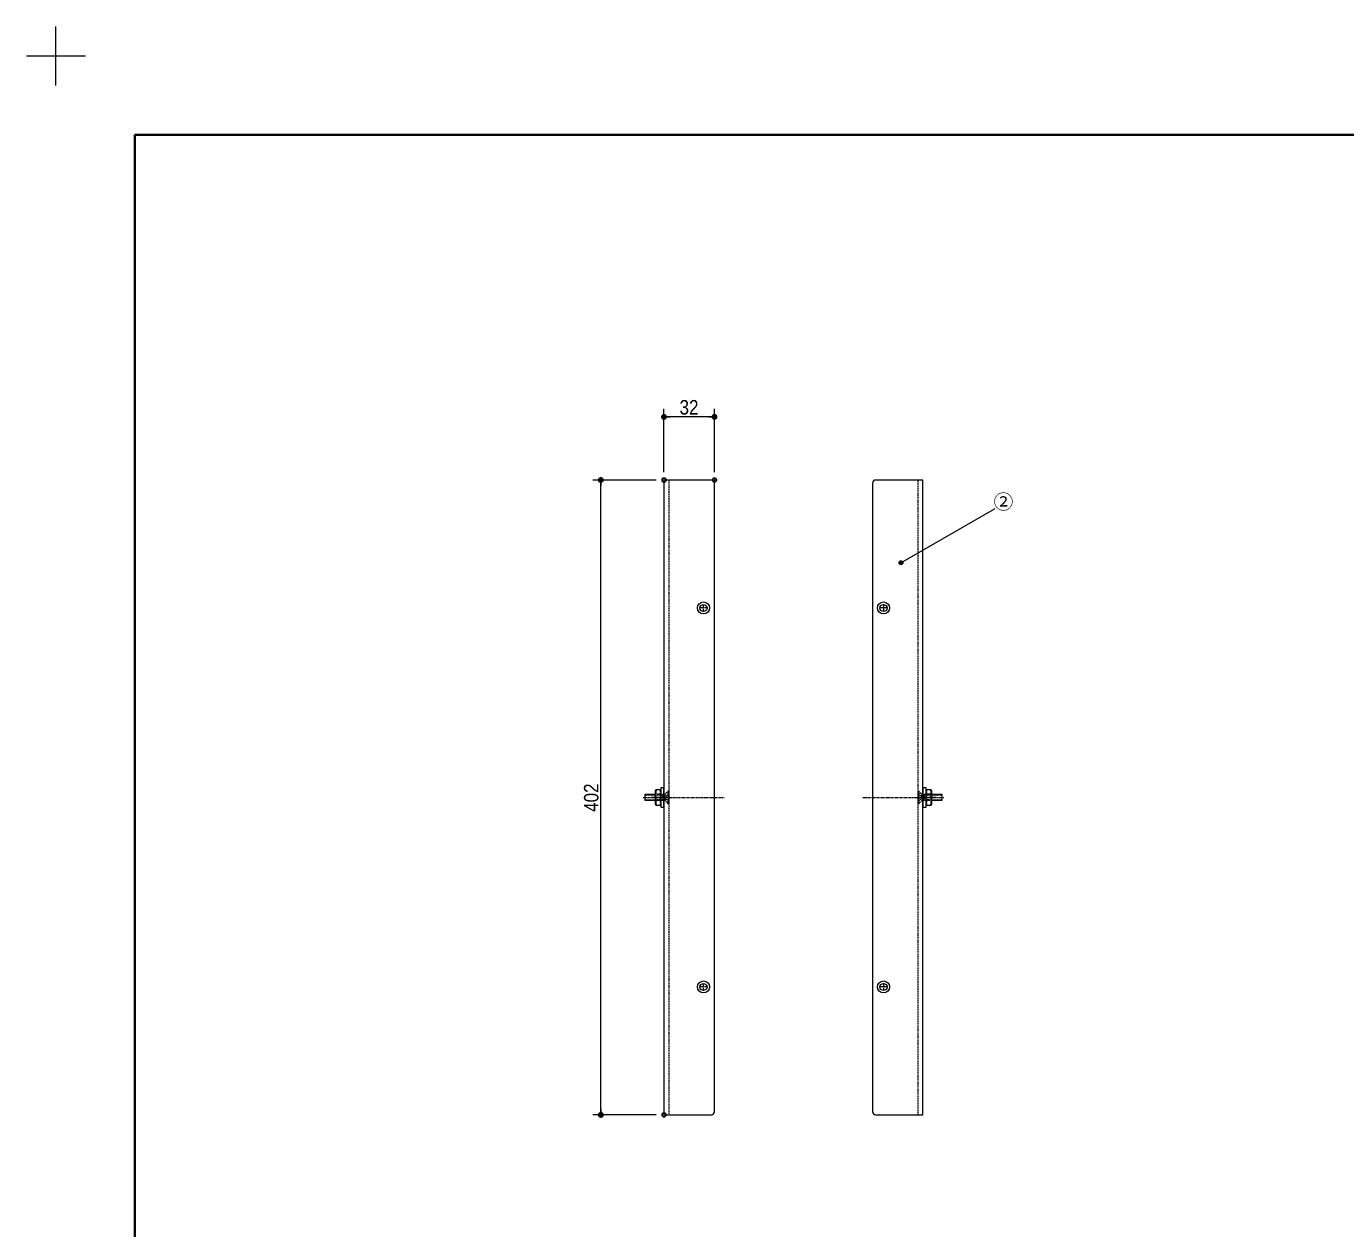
# Model space of a CAD drawing. Units: millimetres, scale not verified. Extents: x -1516 to 1516, y -761 to 761.
# Drawn here: x -1516 to -680, y 0 to 761 of the extents above; entities that cross this region are included whole.
import ezdxf
from ezdxf.enums import TextEntityAlignment as Align

# ---------------------------------------------------------------- set-up
doc = ezdxf.new("R2010")
doc.units = ezdxf.units.MM
doc.header["$LTSCALE"] = 5
doc.header["$PDMODE"] = 32
doc.header["$PDSIZE"] = 2.5
doc.linetypes.add('USER1', pattern=[1.11, 0.71, -0.4])
doc.linetypes.add('USER2', pattern=[2.91, 1.76, -0.4, 0.35, -0.4])
for name, color, linetype, lineweight in [('0-0_1図面枠', 7, 'Continuous', 20), ('0-1_3一般', 7, 'Continuous', 15), ('0-2_2寸法-1', 7, 'Continuous', 15), ('0-3_0', 7, 'Continuous', 25), ('0-5_2寸法-3', 7, 'Continuous', 15)]:
    doc.layers.add(name, color=color, linetype=linetype, lineweight=lineweight)
doc.layers.add('0-4_Defpoints', color=7, linetype='Continuous')
doc.styles.add('ＭＳ Ｐゴシック', font='')
doc.styles.get('ＭＳ Ｐゴシック').set_extended_font_data('MS PGothic')

# ---------------------------------------------------------------- blocks, each defined once
blk = doc.blocks.new('グループ')
at = {"layer": '0-0_1図面枠', "lineweight": 15}
for p, q in [((-5250, 3618.75), (-5250, 3806.25)), ((-5343.75, 3712.5), (-5156.25, 3712.5))]:
    blk.add_line(p, q, dxfattribs=at)
blk = doc.blocks.new('グループ-2')
at = {"layer": '0-0_1図面枠', "lineweight": 35}
blk.add_lwpolyline([(-5000, 3462.5), (5000, 3462.5), (5000, -3462.5), (-5000, -3462.5)], close=True, dxfattribs=at)
blk = doc.blocks.new('図面枠')
at = {"layer": '0-0_1図面枠'}
for name in ['グループ', 'グループ-2']:
    blk.add_blockref(name, (0, 0), dxfattribs=at)
blk = doc.blocks.new('グループ-4')
at = {"layer": '0-1_3一般', "linetype": 'USER2'}
blk.add_line((-2528.75, 1365), (-2439.25, 1365), dxfattribs=at)
at = {"layer": '0-1_3一般', "linetype": 'USER1'}
for p, q in [((-2520, 1375.25), (-2510.79, 1370.7)), ((-2510.79, 1359.3), (-2520, 1354.75)), ((-2510.79, 1370.7), (-2507.76, 1365)), ((-2507.76, 1365), (-2510.79, 1359.3)), ((-2508.5, 1375), (-2505.02, 1374.06)), ((-2508.5, 1355), (-2505.02, 1355.94)), ((-2505.02, 1374.06), (-2501.5, 1375)), ((-2505.02, 1374.06), (-2501.5, 1373.1)), ((-2505.02, 1355.94), (-2501.5, 1356.89)), ((-2501.5, 1375), (-2478, 1375)), ((-2501.5, 1375), (-2501.5, 1373.1)), ((-2501.5, 1373.1), (-2478, 1373.1)), ((-2501.5, 1373.1), (-2501.5, 1356.89)), ((-2478, 1356.89), (-2501.5, 1356.89)), ((-2501.5, 1356.89), (-2501.5, 1355)), ((-2480, 1375), (-2480, 1355))]:
    blk.add_line(p, q, dxfattribs=at)
at = {"layer": '0-1_3一般'}
for p, q in [((-2478, 1375), (-2445, 1375)), ((-2478, 1373.1), (-2445, 1373.1)), ((-2445, 1356.89), (-2478, 1356.89)), ((-2445, 1355), (-2478, 1355)), ((-2445, 1375), (-2445, 1355))]:
    blk.add_line(p, q, dxfattribs=at)
at = {"layer": '0-1_3一般', "linetype": 'USER1'}
blk.add_lwpolyline([(-2520, 1385), (-2518.5, 1385), (-2518.5, 1345), (-2520, 1345)], close=True, dxfattribs=at)
for points in [[(-2518.5, 1385), (-2508.5, 1375), (-2508.5, 1355), (-2518.5, 1345)], [(-2478, 1355), (-2501.5, 1355), (-2505.02, 1355.94)]]:
    blk.add_lwpolyline(points, dxfattribs=at)
blk = doc.blocks.new('グループ-5')
at = {"layer": '0-1_3一般'}
for p, q in [((-2495, 1390), (-2483, 1390)), ((-2495, 1375), (-2495, 1390)), ((-2492.5, 1390), (-2480.5, 1390)), ((-2480.5, 1387.5), (-2480.5, 1375)), ((-2478, 1387.5), (-2478, 1375)), ((-2495, 1355), (-2495, 1375)), ((-2495, 1340), (-2495, 1355)), ((-2483, 1340), (-2495, 1340)), ((-2480.5, 1340), (-2492.5, 1340)), ((-2480.5, 1375), (-2480.5, 1372.5)), ((-2480.5, 1372.5), (-2480.5, 1357.5)), ((-2480.5, 1357.5), (-2480.5, 1355)), ((-2480.5, 1355), (-2480.5, 1342.5)), ((-2478, 1375), (-2478, 1372.5)), ((-2478, 1372.5), (-2478, 1357.5)), ((-2478, 1357.5), (-2478, 1355)), ((-2478, 1355), (-2478, 1342.5))]:
    blk.add_line(p, q, dxfattribs=at)
at = {"layer": '0-1_3一般', "linetype": 'USER1'}
for p, q in [((-2492.5, 1375), (-2492.5, 1390)), ((-2492.5, 1372.5), (-2492.5, 1375)), ((-2478, 1375), (-2492.5, 1375)), ((-2492.5, 1357.5), (-2492.5, 1372.5)), ((-2478, 1372.5), (-2492.5, 1372.5)), ((-2492.5, 1355), (-2492.5, 1357.5)), ((-2478, 1357.5), (-2492.5, 1357.5)), ((-2492.5, 1340), (-2492.5, 1355)), ((-2478, 1355), (-2492.5, 1355))]:
    blk.add_line(p, q, dxfattribs=at)
at = {"layer": '0-1_3一般', "linetype": 'USER2'}
blk.add_line((-2462.6, 1365), (-2517, 1365), dxfattribs=at)
at = {"layer": '0-1_3一般'}
for centre, start, end in [((-2483, 1387.5), 0, 90), ((-2480.5, 1387.5), 0, 90), ((-2483, 1342.5), 270, 0), ((-2480.5, 1342.5), 270, 0)]:
    blk.add_arc(centre, 2.5, start, end, dxfattribs=at)
blk = doc.blocks.new('グループ-6')
at = {"layer": '0-1_3一般', "linetype": 'USER2'}
blk.add_line((-2517.2, 1365), (-2482.7, 1365), dxfattribs=at)
at = {"layer": '0-1_3一般'}
blk.add_lwpolyline([(-2495, 1334.5), (-2495, 1395.5), (-2505, 1395.5), (-2505, 1334.5)], close=True, dxfattribs=at)
blk = doc.blocks.new('グループ-7')
at = {"layer": '0-1_3一般'}
for p, q in [((-2665, 2360), (-2665, 370)), ((-2505, 2370), (-2655, 2370)), ((-2505, 360), (-2505, 2370)), ((-2655, 360), (-2505, 360))]:
    blk.add_line(p, q, dxfattribs=at)
at = {"layer": '0-1_3一般', "linetype": 'USER1'}
blk.add_line((-2520, 360), (-2520, 2370), dxfattribs=at)
at = {"layer": '0-1_3一般', "linetype": 'USER2'}
for p, q in [((-2617.62, 1965), (-2642.37, 1965)), ((-2630, 1977.37), (-2630, 1952.62)), ((-2695.21, 1365), (-2474.71, 1365)), ((-2617.62, 765), (-2642.37, 765)), ((-2630, 777.37), (-2630, 752.62))]:
    blk.add_line(p, q, dxfattribs=at)
at = {"layer": '0-1_3一般'}
for centre, radius in [((-2630, 1965), 19), ((-2630, 1965), 11.25), ((-2630, 765), 19), ((-2630, 765), 11.25)]:
    blk.add_circle(centre, radius, dxfattribs=at)
for centre, start, end in [((-2655, 2360), 90, 180), ((-2655, 370), 180, 270)]:
    blk.add_arc(centre, 10, start, end, dxfattribs=at)
for name in ['グループ-4', 'グループ-6', 'グループ-5']:
    blk.add_blockref(name, (0, 0), dxfattribs=at)
blk = doc.blocks.new('グループ-8')
at = {"layer": '0-1_3一般', "linetype": 'USER2'}
blk.add_line((-3347.3, 1365), (-3312.8, 1365), dxfattribs=at)
at = {"layer": '0-1_3一般'}
blk.add_lwpolyline([(-3335, 1334.5), (-3325, 1334.5), (-3325, 1395.5), (-3335, 1395.5)], close=True, dxfattribs=at)
blk = doc.blocks.new('グループ-9')
at = {"layer": '0-1_3一般'}
for p, q in [((-3352, 1375), (-3352, 1387.5)), ((-3349.5, 1390), (-3337.5, 1390)), ((-3349.5, 1375), (-3349.5, 1387.5)), ((-3347, 1390), (-3335, 1390)), ((-3335, 1390), (-3335, 1375)), ((-3352, 1372.5), (-3352, 1375)), ((-3352, 1357.5), (-3352, 1372.5)), ((-3352, 1355), (-3352, 1357.5)), ((-3352, 1342.5), (-3352, 1355)), ((-3349.5, 1372.5), (-3349.5, 1375)), ((-3349.5, 1357.5), (-3349.5, 1372.5)), ((-3349.5, 1355), (-3349.5, 1357.5)), ((-3349.5, 1342.5), (-3349.5, 1355)), ((-3337.5, 1340), (-3349.5, 1340)), ((-3335, 1340), (-3347, 1340)), ((-3335, 1375), (-3335, 1355)), ((-3335, 1355), (-3335, 1340))]:
    blk.add_line(p, q, dxfattribs=at)
at = {"layer": '0-1_3一般', "linetype": 'USER1'}
for p, q in [((-3337.5, 1390), (-3337.5, 1375)), ((-3337.5, 1375), (-3352, 1375)), ((-3337.5, 1372.5), (-3352, 1372.5)), ((-3337.5, 1357.5), (-3352, 1357.5)), ((-3337.5, 1355), (-3352, 1355)), ((-3337.5, 1375), (-3337.5, 1372.5)), ((-3337.5, 1372.5), (-3337.5, 1357.5)), ((-3337.5, 1357.5), (-3337.5, 1355)), ((-3337.5, 1355), (-3337.5, 1340))]:
    blk.add_line(p, q, dxfattribs=at)
at = {"layer": '0-1_3一般', "linetype": 'USER2'}
blk.add_line((-3313, 1365), (-3367.4, 1365), dxfattribs=at)
at = {"layer": '0-1_3一般'}
for centre, start, end in [((-3349.5, 1387.5), 90, 180), ((-3347, 1387.5), 90, 180), ((-3349.5, 1342.5), 180, 270), ((-3347, 1342.5), 180, 270)]:
    blk.add_arc(centre, 2.5, start, end, dxfattribs=at)
blk = doc.blocks.new('グループ-10')
at = {"layer": '0-1_3一般', "linetype": 'USER2'}
blk.add_line((-3390.75, 1365), (-3301.25, 1365), dxfattribs=at)
at = {"layer": '0-1_3一般'}
for p, q in [((-3385, 1375), (-3352, 1375)), ((-3385, 1355), (-3385, 1375)), ((-3385, 1373.1), (-3352, 1373.1)), ((-3352, 1356.89), (-3385, 1356.89)), ((-3352, 1355), (-3385, 1355))]:
    blk.add_line(p, q, dxfattribs=at)
at = {"layer": '0-1_3一般', "linetype": 'USER1'}
for p, q in [((-3352, 1375), (-3328.5, 1375)), ((-3352, 1373.1), (-3328.5, 1373.1)), ((-3328.5, 1356.89), (-3352, 1356.89)), ((-3350, 1355), (-3350, 1375)), ((-3328.5, 1375), (-3324.98, 1374.06)), ((-3328.5, 1373.1), (-3328.5, 1375)), ((-3328.5, 1373.1), (-3324.98, 1374.06)), ((-3328.5, 1356.89), (-3328.5, 1373.1)), ((-3328.5, 1356.89), (-3324.98, 1355.94)), ((-3328.5, 1355), (-3328.5, 1356.89)), ((-3324.98, 1374.06), (-3321.5, 1375)), ((-3324.98, 1355.94), (-3321.5, 1355)), ((-3322.24, 1365), (-3319.21, 1370.7)), ((-3319.21, 1359.3), (-3322.24, 1365)), ((-3319.21, 1370.7), (-3310, 1375.25)), ((-3310, 1354.75), (-3319.21, 1359.3))]:
    blk.add_line(p, q, dxfattribs=at)
for points in [[(-3311.5, 1345), (-3321.5, 1355), (-3321.5, 1375), (-3311.5, 1385)], [(-3324.98, 1355.94), (-3328.5, 1355), (-3352, 1355)]]:
    blk.add_lwpolyline(points, dxfattribs=at)
blk.add_lwpolyline([(-3310, 1385), (-3310, 1345), (-3311.5, 1345), (-3311.5, 1385)], close=True, dxfattribs=at)
blk = doc.blocks.new('グループ-11')
at = {"layer": '0-1_3一般'}
for p, q in [((-3175, 2370), (-3325, 2370)), ((-3325, 2370), (-3325, 360)), ((-3165, 370), (-3165, 2360)), ((-3325, 360), (-3175, 360))]:
    blk.add_line(p, q, dxfattribs=at)
at = {"layer": '0-1_3一般', "linetype": 'USER1'}
blk.add_line((-3310, 2370), (-3310, 360), dxfattribs=at)
at = {"layer": '0-1_3一般', "linetype": 'USER2'}
for p, q in [((-3187.62, 1965), (-3212.37, 1965)), ((-3200, 1952.62), (-3200, 1977.37)), ((-3355.29, 1365), (-3134.79, 1365)), ((-3187.62, 765), (-3212.37, 765)), ((-3200, 752.62), (-3200, 777.37))]:
    blk.add_line(p, q, dxfattribs=at)
at = {"layer": '0-1_3一般'}
for centre, radius in [((-3200, 1965), 19), ((-3200, 1965), 11.25), ((-3200, 765), 19), ((-3200, 765), 11.25)]:
    blk.add_circle(centre, radius, dxfattribs=at)
for centre, start, end in [((-3175, 2360), 0, 90), ((-3175, 370), 270, 0)]:
    blk.add_arc(centre, 10, start, end, dxfattribs=at)
for name in ['グループ-10', 'グループ-9', 'グループ-8']:
    blk.add_blockref(name, (0, 0), dxfattribs=at)
blk = doc.blocks.new('_Dot')
at = {"layer": '0-3_0'}
blk.add_line((-2.5, 0), (-5, 0), dxfattribs=at)
for points in [[(0, 0), (-2.5, 0), (-2.48, 0.313)], [(0, 0), (-2.48, -0.313), (-2.5, 0)], [(0, 0), (-2.48, 0.313), (-2.421, 0.622)], [(0, 0), (-2.421, -0.622), (-2.48, -0.313)], [(0, 0), (-2.421, 0.622), (-2.324, 0.92)], [(0, 0), (-2.324, -0.92), (-2.421, -0.622)], [(0, 0), (-2.324, 0.92), (-2.191, 1.204)], [(0, 0), (-2.191, -1.204), (-2.324, -0.92)], [(0, 0), (-2.191, 1.204), (-2.023, 1.469)], [(0, 0), (-2.023, -1.469), (-2.191, -1.204)], [(0, 0), (-2.023, 1.469), (-1.822, 1.711)], [(0, 0), (-1.822, -1.711), (-2.023, -1.469)], [(0, 0), (-1.822, 1.711), (-1.594, 1.926)], [(0, 0), (-1.594, -1.926), (-1.822, -1.711)], [(0, 0), (-1.594, 1.926), (-1.34, 2.111)], [(0, 0), (-1.34, -2.111), (-1.594, -1.926)], [(0, 0), (-1.34, 2.111), (-1.064, 2.262)], [(0, 0), (-1.064, -2.262), (-1.34, -2.111)], [(0, 0), (-1.064, 2.262), (-0.773, 2.378)], [(0, 0), (-0.773, -2.378), (-1.064, -2.262)], [(0, 0), (-0.773, 2.378), (-0.468, 2.456)], [(0, 0), (-0.468, -2.456), (-0.773, -2.378)], [(0, 0), (-0.468, 2.456), (-0.157, 2.495)], [(0, 0), (-0.157, -2.495), (-0.468, -2.456)], [(0, 0), (-0.157, 2.495), (0.157, 2.495)], [(0, 0), (0.157, -2.495), (-0.157, -2.495)], [(0, 0), (0.157, 2.495), (0.468, 2.456)], [(0, 0), (0.468, 2.456), (0.773, 2.378)], [(0, 0), (0.773, 2.378), (1.064, 2.262)], [(0, 0), (1.064, 2.262), (1.34, 2.111)], [(0, 0), (1.34, 2.111), (1.594, 1.926)], [(0, 0), (1.594, 1.926), (1.822, 1.711)], [(0, 0), (1.822, 1.711), (2.023, 1.469)], [(0, 0), (2.023, 1.469), (2.191, 1.204)], [(0, 0), (2.191, 1.204), (2.324, 0.92)], [(0, 0), (2.324, 0.92), (2.421, 0.622)], [(0, 0), (2.421, 0.622), (2.48, 0.313)], [(0, 0), (2.48, 0.313), (2.5, 0)], [(0, 0), (0.468, -2.456), (0.157, -2.495)], [(0, 0), (0.773, -2.378), (0.468, -2.456)], [(0, 0), (1.064, -2.262), (0.773, -2.378)], [(0, 0), (1.34, -2.111), (1.064, -2.262)], [(0, 0), (1.594, -1.926), (1.34, -2.111)], [(0, 0), (1.822, -1.711), (1.594, -1.926)], [(0, 0), (2.023, -1.469), (1.822, -1.711)], [(0, 0), (2.191, -1.204), (2.023, -1.469)], [(0, 0), (2.324, -0.92), (2.191, -1.204)], [(0, 0), (2.421, -0.622), (2.324, -0.92)], [(0, 0), (2.48, -0.313), (2.421, -0.622)], [(0, 0), (2.5, 0), (2.48, -0.313)]]:
    blk.add_solid(points, dxfattribs=at)

msp = doc.modelspace()

# ---------------------------------------------------------------- hatches: boundary and pattern name
at = {"layer": '0-5_2寸法-3'}
msp.add_hatch(color=256, dxfattribs=at).paths.add_polyline_path([(-960.623, 421.603, 1), (-963.127, 421.603, 1)])

# ---------------------------------------------------------------- linework, layer by layer
at = {"layer": '0-2_2寸法-1'}
for p, q in [((-1111.875, 479), (-1111.875, 519)), ((-1079.875, 479), (-1079.875, 519)), ((-1083.627, 514), (-1108.123, 514)), ((-1116.875, 474), (-1156.875, 474)), ((-1151.875, 75.752), (-1151.875, 470.248)), ((-1116.875, 72), (-1156.875, 72))]:
    msp.add_line(p, q, dxfattribs=at)
at = {"layer": '0-4_Defpoints'}
for p in [(-1111.875, 514), (-1151.875, 474), (-1111.875, 474), (-1079.875, 474), (-1111.875, 72)]:
    msp.add_point(p, dxfattribs=at)
at = {"layer": '0-5_2寸法-3'}
msp.add_line((-961.875, 421.603), (-902.184, 456.065), dxfattribs=at)
msp.add_circle((-961.875, 421.603), 1.252, dxfattribs=at)

# ---------------------------------------------------------------- block references
at = {"layer": '0-0_1図面枠', "xscale": 0.2, "yscale": 0.2}
msp.add_blockref('図面枠', (-446.875, 0), dxfattribs=at)
at = {"layer": '0-1_3一般', "xscale": 0.2, "yscale": 0.2}
for name in ['グループ-11', 'グループ-7']:
    msp.add_blockref(name, (-446.875, 0), dxfattribs=at)
at = {"layer": '0-2_2寸法-1', "xscale": 0.7503418, "yscale": 0.7503418}
for p, rotation in [((-1111.875, 514), 180), ((-1151.875, 474), 90), ((-1151.875, 72), 270)]:
    msp.add_blockref('_Dot', p, dxfattribs=dict(at, rotation=rotation))
msp.add_blockref('_Dot', (-1079.875, 514), dxfattribs=at)

# ---------------------------------------------------------------- texts
at = {"layer": '0-2_2寸法-1', "style": 'ＭＳ Ｐゴシック', "width": 0.9}
msp.add_text('32', height=9.164, dxfattribs=at).set_placement((-1102.023, 512.736), align=Align.BOTTOM_LEFT)
msp.add_text('402', height=9.164, rotation=90, dxfattribs=at).set_placement((-1150.635, 263.875), align=Align.BOTTOM_LEFT)
at = {"layer": '0-5_2寸法-3', "style": 'ＭＳ Ｐゴシック'}
msp.add_text('②', height=9.164, dxfattribs=at).set_placement((-903.183, 452.883), align=Align.BOTTOM_LEFT)

doc.saveas('drawing.dxf')
